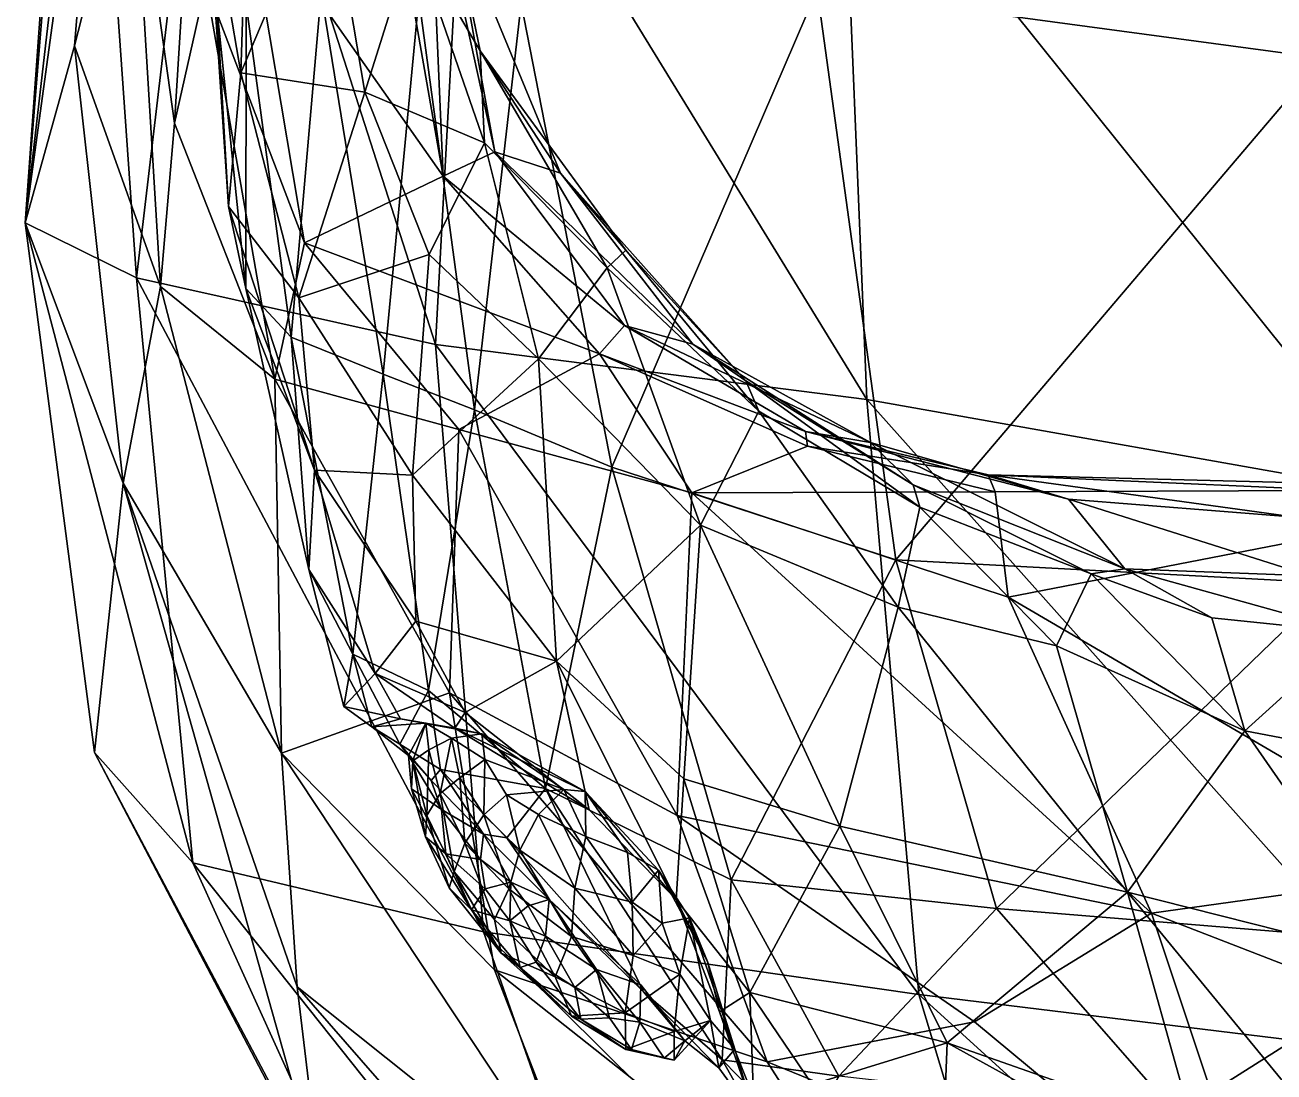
# Model space of a CAD drawing. Extents: x -1.07 to 1.07, y -3.15 to 5.89.
# Drawn here: x -0.8181 to -0.578, y -0.453 to -0.2516 of the extents above; entities that cross this region are included whole.
import ezdxf

# ---------------------------------------------------------------- set-up
doc = ezdxf.new("R2010")
doc.units = 0
doc.layers.add('TRICERTP$LWO', color=1, linetype='CONTINUOUS')

msp = doc.modelspace()

# ---------------------------------------------------------------- linework, layer by layer
at = {"layer": 'TRICERTP$LWO'}
for points in [[(-0.56867, -0.25799, 0.00356), (-0.66583, -0.24489, 0.00738), (-0.56908, -0.14655)], [(-0.80908, -0.17895, 1.81448), (-0.8087, -0.15951, 1.67276), (-0.81811, -0.28965, 1.77351)], [(-0.8087, -0.15951, 1.67276), (-0.80146, -0.16825, 1.32003), (-0.81811, -0.28965, 1.77351)], [(-0.80861, -0.25562, 1.27154), (-0.81811, -0.28965, 1.77351), (-0.80146, -0.16825, 1.32003)], [(-0.79753, -0.21225, 1.14444), (-0.80861, -0.25562, 1.27154), (-0.80146, -0.16825, 1.32003)], [(-0.81811, -0.28965, 1.77351), (-0.79669, -0.30023, 2.07267), (-0.80526, -0.178, 1.98204)], [(-0.80526, -0.178, 1.98204), (-0.80908, -0.17895, 1.81448), (-0.81811, -0.28965, 1.77351)], [(-0.78233, -0.17868, 2.10531), (-0.80526, -0.178, 1.98204), (-0.79669, -0.30023, 2.07267)], [(-0.79669, -0.30023, 2.07267), (-0.73917, -0.31306, 2.18946), (-0.78233, -0.17868, 2.10531)], [(-0.73298, -0.19849, 2.22672), (-0.78233, -0.17868, 2.10531), (-0.73917, -0.31306, 2.18946)], [(-0.78417, -0.18688, 1.04822), (-0.78939, -0.27049, 1.02906), (-0.79753, -0.21225, 1.14444)], [(-0.78335, -0.24368, 0.96015), (-0.78939, -0.27049, 1.02906), (-0.78417, -0.18688, 1.04822)], [(-0.73058, -0.25662, 0.41363), (-0.7434, -0.19432, 0.40476), (-0.7434, -0.23477, 0.30931)], [(-0.73058, -0.25662, 0.41363), (-0.73629, -0.22898, 0.57503), (-0.7434, -0.19432, 0.40476)], [(-0.73917, -0.31306, 2.18946), (-0.65631, -0.32363, 2.34307), (-0.73298, -0.19849, 2.22672)], [(-0.6611, -0.2078, 2.38549), (-0.73298, -0.19849, 2.22672), (-0.65631, -0.32363, 2.34307)], [(-0.77661, -0.26082, 0.15701), (-0.77475, -0.20355, 0.1502), (-0.78245, -0.22666, 0.1039)], [(-0.77661, -0.26082, 0.15701), (-0.76001, -0.22165, 0.21931), (-0.77475, -0.20355, 0.1502)], [(-0.56349, -0.23087, 2.55799), (-0.6611, -0.2078, 2.38549), (-0.55368, -0.34186, 2.50874)], [(-0.65631, -0.32363, 2.34307), (-0.55368, -0.34186, 2.50874), (-0.6611, -0.2078, 2.38549)], [(-0.79753, -0.21225, 1.14444), (-0.79208, -0.30188, 1.1172), (-0.80861, -0.25562, 1.27154)], [(-0.78939, -0.27049, 1.02906), (-0.79208, -0.30188, 1.1172), (-0.79753, -0.21225, 1.14444)], [(-0.7495, -0.21329, 0.8268), (-0.73771, -0.28068, 0.83221), (-0.7756, -0.22679, 0.90543)], [(-0.73771, -0.28068, 0.83221), (-0.7495, -0.21329, 0.8268), (-0.74044, -0.2185, 0.7273)], [(-0.72778, -0.27601, 0.70942), (-0.74044, -0.2185, 0.7273), (-0.73629, -0.22898, 0.57503)], [(-0.72778, -0.27601, 0.70942), (-0.73771, -0.28068, 0.83221), (-0.74044, -0.2185, 0.7273)], [(-0.75276, -0.26453, 0.23029), (-0.76001, -0.22165, 0.21931), (-0.77661, -0.26082, 0.15701)], [(-0.75276, -0.26453, 0.23029), (-0.7434, -0.23477, 0.30931), (-0.76001, -0.22165, 0.21931)], [(-0.7756, -0.22679, 0.90543), (-0.7644, -0.29352, 0.90126), (-0.78335, -0.24368, 0.96015)], [(-0.77899, -0.28654, 0.10647), (-0.78245, -0.22666, 0.1039), (-0.78211, -0.2395, 0.07196)], [(-0.77899, -0.28654, 0.10647), (-0.77661, -0.26082, 0.15701), (-0.78245, -0.22666, 0.1039)], [(-0.73771, -0.28068, 0.83221), (-0.7644, -0.29352, 0.90126), (-0.7756, -0.22679, 0.90543)], [(-0.71515, -0.28013, 0.55211), (-0.72778, -0.27601, 0.70942), (-0.73629, -0.22898, 0.57503)], [(-0.71515, -0.28013, 0.55211), (-0.73629, -0.22898, 0.57503), (-0.73058, -0.25662, 0.41363)], [(-0.72975, -0.27426, 0.29722), (-0.7434, -0.23477, 0.30931), (-0.75276, -0.26453, 0.23029)], [(-0.7434, -0.23477, 0.30931), (-0.72975, -0.27426, 0.29722), (-0.73058, -0.25662, 0.41363)], [(-0.77565, -0.3023, 0.07009), (-0.77899, -0.28654, 0.10647), (-0.78211, -0.2395, 0.07196)], [(-0.78211, -0.2395, 0.07196), (-0.77562, -0.24762, 0.05216), (-0.77565, -0.3023, 0.07009)], [(-0.78335, -0.24368, 0.96015), (-0.77008, -0.3197, 0.97096), (-0.78939, -0.27049, 1.02906)], [(-0.7644, -0.29352, 0.90126), (-0.77008, -0.3197, 0.97096), (-0.78335, -0.24368, 0.96015)], [(-0.72272, -0.24749, 0.01556), (-0.66583, -0.24489, 0.00738), (-0.70528, -0.33666, 0.01318)], [(-0.65072, -0.35446, 0.01023), (-0.70528, -0.33666, 0.01318), (-0.66583, -0.24489, 0.00738)], [(-0.66583, -0.24489, 0.00738), (-0.56867, -0.25799, 0.00356), (-0.65072, -0.35446, 0.01023)], [(-0.77562, -0.24762, 0.05216), (-0.76115, -0.2454, 0.03663), (-0.76695, -0.31168, 0.04413)], [(-0.74923, -0.31877, 0.02788), (-0.76695, -0.31168, 0.04413), (-0.76115, -0.2454, 0.03663)], [(-0.76115, -0.2454, 0.03663), (-0.7424, -0.24645, 0.02455), (-0.74923, -0.31877, 0.02788)], [(-0.7317, -0.32564, 0.01836), (-0.74923, -0.31877, 0.02788), (-0.7424, -0.24645, 0.02455)], [(-0.7424, -0.24645, 0.02455), (-0.72272, -0.24749, 0.01556), (-0.7317, -0.32564, 0.01836)], [(-0.76695, -0.31168, 0.04413), (-0.77565, -0.3023, 0.07009), (-0.77562, -0.24762, 0.05216)], [(-0.70528, -0.33666, 0.01318), (-0.7317, -0.32564, 0.01836), (-0.72272, -0.24749, 0.01556)], [(-0.81811, -0.28965, 1.77351), (-0.80861, -0.25562, 1.27154), (-0.79922, -0.33973, 1.28291)], [(-0.79208, -0.30188, 1.1172), (-0.79922, -0.33973, 1.28291), (-0.80861, -0.25562, 1.27154)], [(-0.72975, -0.27426, 0.29722), (-0.70617, -0.29835, 0.32194), (-0.73058, -0.25662, 0.41363)], [(-0.70261, -0.29495, 0.41037), (-0.73058, -0.25662, 0.41363), (-0.70617, -0.29835, 0.32194)], [(-0.70261, -0.29495, 0.41037), (-0.71515, -0.28013, 0.55211), (-0.73058, -0.25662, 0.41363)], [(-0.56671, -0.35893, 0.00587), (-0.65072, -0.35446, 0.01023), (-0.56867, -0.25799, 0.00356)], [(-0.76546, -0.30408, 0.15911), (-0.77661, -0.26082, 0.15701), (-0.77899, -0.28654, 0.10647)], [(-0.76546, -0.30408, 0.15911), (-0.75276, -0.26453, 0.23029), (-0.77661, -0.26082, 0.15701)], [(-0.74043, -0.29574, 0.22541), (-0.75276, -0.26453, 0.23029), (-0.76546, -0.30408, 0.15911)], [(-0.74043, -0.29574, 0.22541), (-0.72975, -0.27426, 0.29722), (-0.75276, -0.26453, 0.23029)], [(-0.78939, -0.27049, 1.02906), (-0.77008, -0.3197, 0.97096), (-0.79208, -0.30188, 1.1172)], [(-0.74043, -0.29574, 0.22541), (-0.71938, -0.31585, 0.24323), (-0.72975, -0.27426, 0.29722)], [(-0.72778, -0.27601, 0.70942), (-0.70286, -0.3094, 0.73642), (-0.73771, -0.28068, 0.83221)], [(-0.70617, -0.29835, 0.32194), (-0.72975, -0.27426, 0.29722), (-0.71938, -0.31585, 0.24323)], [(-0.71515, -0.28013, 0.55211), (-0.68975, -0.31302, 0.58388), (-0.72778, -0.27601, 0.70942)], [(-0.70286, -0.3094, 0.73642), (-0.72778, -0.27601, 0.70942), (-0.68975, -0.31302, 0.58388)], [(-0.73771, -0.28068, 0.83221), (-0.70769, -0.31488, 0.83871), (-0.7644, -0.29352, 0.90126)], [(-0.70769, -0.31488, 0.83871), (-0.73771, -0.28068, 0.83221), (-0.70286, -0.3094, 0.73642)], [(-0.70261, -0.29495, 0.41037), (-0.67952, -0.32005, 0.43008), (-0.71515, -0.28013, 0.55211)], [(-0.68975, -0.31302, 0.58388), (-0.71515, -0.28013, 0.55211), (-0.67952, -0.32005, 0.43008)], [(-0.76244, -0.33725, 0.1028), (-0.77899, -0.28654, 0.10647), (-0.77565, -0.3023, 0.07009)], [(-0.76244, -0.33725, 0.1028), (-0.76546, -0.30408, 0.15911), (-0.77899, -0.28654, 0.10647)], [(-0.79669, -0.30023, 2.07267), (-0.81811, -0.28965, 1.77351), (-0.78584, -0.41275, 2.00679)], [(-0.80473, -0.3915, 1.689), (-0.78584, -0.41275, 2.00679), (-0.81811, -0.28965, 1.77351)], [(-0.79922, -0.33973, 1.28291), (-0.80473, -0.3915, 1.689), (-0.81811, -0.28965, 1.77351)], [(-0.7644, -0.29352, 0.90126), (-0.73471, -0.32939, 0.91118), (-0.77008, -0.3197, 0.97096)], [(-0.73471, -0.32939, 0.91118), (-0.7644, -0.29352, 0.90126), (-0.70769, -0.31488, 0.83871)], [(-0.70617, -0.29835, 0.32194), (-0.67703, -0.32587, 0.32318), (-0.70261, -0.29495, 0.41037)], [(-0.67952, -0.32005, 0.43008), (-0.70261, -0.29495, 0.41037), (-0.67703, -0.32587, 0.32318)], [(-0.74362, -0.33822, 0.16293), (-0.74043, -0.29574, 0.22541), (-0.76546, -0.30408, 0.15911)], [(-0.71938, -0.31585, 0.24323), (-0.74043, -0.29574, 0.22541), (-0.74362, -0.33822, 0.16293)], [(-0.71938, -0.31585, 0.24323), (-0.68825, -0.34783, 0.2377), (-0.70617, -0.29835, 0.32194)], [(-0.67703, -0.32587, 0.32318), (-0.70617, -0.29835, 0.32194), (-0.68825, -0.34783, 0.2377)], [(-0.79922, -0.33973, 1.28291), (-0.79208, -0.30188, 1.1172), (-0.76877, -0.39168, 1.1775)], [(-0.73917, -0.31306, 2.18946), (-0.79669, -0.30023, 2.07267), (-0.72998, -0.42602, 2.12985)], [(-0.78584, -0.41275, 2.00679), (-0.72998, -0.42602, 2.12985), (-0.79669, -0.30023, 2.07267)], [(-0.77008, -0.3197, 0.97096), (-0.76877, -0.39168, 1.1775), (-0.79208, -0.30188, 1.1172)], [(-0.76356, -0.35635, 0.05758), (-0.76244, -0.33725, 0.1028), (-0.77565, -0.3023, 0.07009)], [(-0.77565, -0.3023, 0.07009), (-0.76695, -0.31168, 0.04413), (-0.76356, -0.35635, 0.05758)], [(-0.74362, -0.33822, 0.16293), (-0.76546, -0.30408, 0.15911), (-0.76244, -0.33725, 0.1028)], [(-0.70286, -0.3094, 0.73642), (-0.66806, -0.32982, 0.74062), (-0.70769, -0.31488, 0.83871)], [(-0.68975, -0.31302, 0.58388), (-0.65558, -0.33194, 0.58333), (-0.70286, -0.3094, 0.73642)], [(-0.66806, -0.32982, 0.74062), (-0.70286, -0.3094, 0.73642), (-0.65558, -0.33194, 0.58333)], [(-0.76695, -0.31168, 0.04413), (-0.74923, -0.31877, 0.02788), (-0.75511, -0.37263, 0.03101)], [(-0.75511, -0.37263, 0.03101), (-0.76356, -0.35635, 0.05758), (-0.76695, -0.31168, 0.04413)], [(-0.65631, -0.32363, 2.34307), (-0.73917, -0.31306, 2.18946), (-0.64631, -0.43805, 2.28687)], [(-0.72998, -0.42602, 2.12985), (-0.64631, -0.43805, 2.28687), (-0.73917, -0.31306, 2.18946)], [(-0.67952, -0.32005, 0.43008), (-0.64736, -0.34004, 0.43018), (-0.68975, -0.31302, 0.58388)], [(-0.65558, -0.33194, 0.58333), (-0.68975, -0.31302, 0.58388), (-0.64736, -0.34004, 0.43018)], [(-0.71596, -0.37396, 0.15368), (-0.71938, -0.31585, 0.24323), (-0.74362, -0.33822, 0.16293)], [(-0.68992, -0.34158, 0.9036), (-0.73471, -0.32939, 0.91118), (-0.70769, -0.31488, 0.83871)], [(-0.68825, -0.34783, 0.2377), (-0.71938, -0.31585, 0.24323), (-0.71596, -0.37396, 0.15368)], [(-0.66771, -0.33262, 0.84506), (-0.68992, -0.34158, 0.9036), (-0.70769, -0.31488, 0.83871)], [(-0.66771, -0.33262, 0.84506), (-0.70769, -0.31488, 0.83871), (-0.66806, -0.32982, 0.74062)], [(-0.74056, -0.37962, 0.01525), (-0.75511, -0.37263, 0.03101), (-0.74923, -0.31877, 0.02788)], [(-0.74923, -0.31877, 0.02788), (-0.7317, -0.32564, 0.01836), (-0.74056, -0.37962, 0.01525)], [(-0.76877, -0.39168, 1.1775), (-0.77008, -0.3197, 0.97096), (-0.73649, -0.38005, 1.0254)], [(-0.73471, -0.32939, 0.91118), (-0.73649, -0.38005, 1.0254), (-0.77008, -0.3197, 0.97096)], [(-0.67703, -0.32587, 0.32318), (-0.64608, -0.34437, 0.32691), (-0.67952, -0.32005, 0.43008)], [(-0.64736, -0.34004, 0.43018), (-0.67952, -0.32005, 0.43008), (-0.64608, -0.34437, 0.32691)], [(-0.55368, -0.34186, 2.50874), (-0.65631, -0.32363, 2.34307), (-0.54302, -0.45068, 2.44283)], [(-0.64631, -0.43805, 2.28687), (-0.54302, -0.45068, 2.44283), (-0.65631, -0.32363, 2.34307)], [(-0.71803, -0.39847, 0.00824), (-0.74056, -0.37962, 0.01525), (-0.7317, -0.32564, 0.01836)], [(-0.7317, -0.32564, 0.01836), (-0.70528, -0.33666, 0.01318), (-0.71803, -0.39847, 0.00824)], [(-0.68825, -0.34783, 0.2377), (-0.65024, -0.36359, 0.25058), (-0.67703, -0.32587, 0.32318)], [(-0.64608, -0.34437, 0.32691), (-0.67703, -0.32587, 0.32318), (-0.65024, -0.36359, 0.25058)], [(-0.73649, -0.38005, 1.0254), (-0.73471, -0.32939, 0.91118), (-0.69276, -0.40365, 1.02603)], [(-0.68992, -0.34158, 0.9036), (-0.69276, -0.40365, 1.02603), (-0.73471, -0.32939, 0.91118)], [(-0.65558, -0.33194, 0.58333), (-0.61753, -0.34282, 0.58349), (-0.66806, -0.32982, 0.74062)], [(-0.63295, -0.33812, 0.83923), (-0.66806, -0.32982, 0.74062), (-0.61753, -0.34282, 0.58349)], [(-0.66806, -0.32982, 0.74062), (-0.63295, -0.33812, 0.83923), (-0.66771, -0.33262, 0.84506)], [(-0.63164, -0.34142, 0.89073), (-0.68992, -0.34158, 0.9036), (-0.66771, -0.33262, 0.84506)], [(-0.63295, -0.33812, 0.83923), (-0.63164, -0.34142, 0.89073), (-0.66771, -0.33262, 0.84506)], [(-0.64736, -0.34004, 0.43018), (-0.60667, -0.35618, 0.41706), (-0.65558, -0.33194, 0.58333)], [(-0.61753, -0.34282, 0.58349), (-0.65558, -0.33194, 0.58333), (-0.60667, -0.35618, 0.41706)], [(-0.76356, -0.35635, 0.05758), (-0.75081, -0.37632, 0.0843), (-0.76244, -0.33725, 0.1028)], [(-0.76244, -0.33725, 0.1028), (-0.75081, -0.37632, 0.0843), (-0.74298, -0.36627, 0.1149)], [(-0.74298, -0.36627, 0.1149), (-0.74362, -0.33822, 0.16293), (-0.76244, -0.33725, 0.1028)], [(-0.74362, -0.33822, 0.16293), (-0.74298, -0.36627, 0.1149), (-0.71596, -0.37396, 0.15368)], [(-0.68238, -0.41599, 0.00918), (-0.71803, -0.39847, 0.00824), (-0.70528, -0.33666, 0.01318)], [(-0.70528, -0.33666, 0.01318), (-0.65072, -0.35446, 0.01023), (-0.68238, -0.41599, 0.00918)], [(-0.57513, -0.34069, 0.8033), (-0.52247, -0.34097, 0.89307), (-0.63295, -0.33812, 0.83923)], [(-0.52247, -0.34097, 0.89307), (-0.63164, -0.34142, 0.89073), (-0.63295, -0.33812, 0.83923)], [(-0.61753, -0.34282, 0.58349), (-0.57386, -0.34625, 0.61336), (-0.63295, -0.33812, 0.83923)], [(-0.57513, -0.34069, 0.8033), (-0.63295, -0.33812, 0.83923), (-0.57386, -0.34625, 0.61336)], [(-0.80473, -0.3915, 1.689), (-0.79922, -0.33973, 1.28291), (-0.76127, -0.47459, 1.57617)], [(-0.76579, -0.43659, 1.37961), (-0.76127, -0.47459, 1.57617), (-0.79922, -0.33973, 1.28291)], [(-0.76877, -0.39168, 1.1775), (-0.76579, -0.43659, 1.37961), (-0.79922, -0.33973, 1.28291)], [(-0.64608, -0.34437, 0.32691), (-0.61317, -0.35714, 0.32819), (-0.64736, -0.34004, 0.43018)], [(-0.60667, -0.35618, 0.41706), (-0.64736, -0.34004, 0.43018), (-0.61317, -0.35714, 0.32819)], [(-0.69276, -0.40365, 1.02603), (-0.68992, -0.34158, 0.9036), (-0.60158, -0.4224, 1.02549)], [(-0.63164, -0.34142, 0.89073), (-0.62908, -0.36163, 0.93295), (-0.68992, -0.34158, 0.9036)], [(-0.62908, -0.36163, 0.93295), (-0.60158, -0.4224, 1.02549), (-0.68992, -0.34158, 0.9036)], [(-0.52247, -0.34097, 0.89307), (-0.62908, -0.36163, 0.93295), (-0.63164, -0.34142, 0.89073)], [(-0.52247, -0.34097, 0.89307), (-0.5399, -0.4138, 1.00567), (-0.62908, -0.36163, 0.93295)], [(-0.60667, -0.35618, 0.41706), (-0.57108, -0.35757, 0.45465), (-0.61753, -0.34282, 0.58349)], [(-0.57386, -0.34625, 0.61336), (-0.61753, -0.34282, 0.58349), (-0.57108, -0.35757, 0.45465)], [(-0.65024, -0.36359, 0.25058), (-0.61979, -0.37101, 0.26364), (-0.64608, -0.34437, 0.32691)], [(-0.61317, -0.35714, 0.32819), (-0.64608, -0.34437, 0.32691), (-0.61979, -0.37101, 0.26364)], [(-0.69144, -0.39657, 0.14559), (-0.68825, -0.34783, 0.2377), (-0.71596, -0.37396, 0.15368)], [(-0.69144, -0.39657, 0.14559), (-0.66144, -0.40567, 0.1628), (-0.68825, -0.34783, 0.2377)], [(-0.65024, -0.36359, 0.25058), (-0.68825, -0.34783, 0.2377), (-0.66144, -0.40567, 0.1628)], [(-0.63135, -0.42149, 0.00828), (-0.68238, -0.41599, 0.00918), (-0.65072, -0.35446, 0.01023)], [(-0.65072, -0.35446, 0.01023), (-0.56671, -0.35893, 0.00587), (-0.63135, -0.42149, 0.00828)], [(-0.75511, -0.37263, 0.03101), (-0.75685, -0.3827, 0.04667), (-0.76356, -0.35635, 0.05758)], [(-0.75685, -0.3827, 0.04667), (-0.75081, -0.37632, 0.0843), (-0.76356, -0.35635, 0.05758)], [(-0.61979, -0.37101, 0.26364), (-0.58362, -0.38736, 0.26072), (-0.61317, -0.35714, 0.32819)], [(-0.61317, -0.35714, 0.32819), (-0.58995, -0.36564, 0.32791), (-0.60667, -0.35618, 0.41706)], [(-0.58995, -0.36564, 0.32791), (-0.61317, -0.35714, 0.32819), (-0.58362, -0.38736, 0.26072)], [(-0.58995, -0.36564, 0.32791), (-0.5627, -0.36847, 0.33835), (-0.60667, -0.35618, 0.41706)], [(-0.57108, -0.35757, 0.45465), (-0.60667, -0.35618, 0.41706), (-0.5627, -0.36847, 0.33835)], [(-0.5454, -0.4286, 0.00353), (-0.63135, -0.42149, 0.00828), (-0.56671, -0.35893, 0.00587)], [(-0.5399, -0.4138, 1.00567), (-0.60158, -0.4224, 1.02549), (-0.62908, -0.36163, 0.93295)], [(-0.66144, -0.40567, 0.1628), (-0.60615, -0.41839, 0.17177), (-0.65024, -0.36359, 0.25058)], [(-0.61979, -0.37101, 0.26364), (-0.65024, -0.36359, 0.25058), (-0.60615, -0.41839, 0.17177)], [(-0.75081, -0.37632, 0.0843), (-0.7335, -0.3838, 0.1116), (-0.74298, -0.36627, 0.1149)], [(-0.74298, -0.36627, 0.1149), (-0.7335, -0.3838, 0.1116), (-0.71596, -0.37396, 0.15368)], [(-0.5627, -0.36847, 0.33835), (-0.58995, -0.36564, 0.32791), (-0.58362, -0.38736, 0.26072)], [(-0.54096, -0.39548, 0.25393), (-0.5627, -0.36847, 0.33835), (-0.58362, -0.38736, 0.26072)], [(-0.58362, -0.38736, 0.26072), (-0.61979, -0.37101, 0.26364), (-0.60615, -0.41839, 0.17177)], [(-0.75685, -0.3827, 0.04667), (-0.75511, -0.37263, 0.03101), (-0.75141, -0.38661, 0.03832)], [(-0.75511, -0.37263, 0.03101), (-0.74608, -0.38995, 0.01879), (-0.75141, -0.38661, 0.03832)], [(-0.75511, -0.37263, 0.03101), (-0.74056, -0.37962, 0.01525), (-0.74608, -0.38995, 0.01879)], [(-0.70968, -0.40254, 0.12089), (-0.71596, -0.37396, 0.15368), (-0.7335, -0.3838, 0.1116)], [(-0.69293, -0.41979, 0.11196), (-0.71596, -0.37396, 0.15368), (-0.70968, -0.40254, 0.12089)], [(-0.69144, -0.39657, 0.14559), (-0.71596, -0.37396, 0.15368), (-0.69293, -0.41979, 0.11196)], [(-0.75081, -0.37632, 0.0843), (-0.75685, -0.3827, 0.04667), (-0.7459, -0.38508, 0.07701)], [(-0.7335, -0.3838, 0.1116), (-0.75081, -0.37632, 0.0843), (-0.73546, -0.38682, 0.10112)], [(-0.75081, -0.37632, 0.0843), (-0.7459, -0.38508, 0.07701), (-0.73546, -0.38682, 0.10112)], [(-0.73649, -0.38005, 1.0254), (-0.72788, -0.43334, 1.1638), (-0.76877, -0.39168, 1.1775)], [(-0.74056, -0.37962, 0.01525), (-0.73821, -0.39477, 0.01062), (-0.74608, -0.38995, 0.01879)], [(-0.74056, -0.37962, 0.01525), (-0.71803, -0.39847, 0.00824), (-0.73821, -0.39477, 0.01062)], [(-0.72788, -0.43334, 1.1638), (-0.73649, -0.38005, 1.0254), (-0.67543, -0.45103, 1.13173)], [(-0.69276, -0.40365, 1.02603), (-0.67543, -0.45103, 1.13173), (-0.73649, -0.38005, 1.0254)], [(-0.75685, -0.3827, 0.04667), (-0.75141, -0.38661, 0.03832), (-0.7459, -0.38508, 0.07701)], [(-0.7335, -0.3838, 0.1116), (-0.73546, -0.38682, 0.10112), (-0.70968, -0.40254, 0.12089)], [(-0.7459, -0.38508, 0.07701), (-0.75141, -0.38661, 0.03832), (-0.74104, -0.38586, 0.07262)], [(-0.75141, -0.38661, 0.03832), (-0.74436, -0.39207, 0.03431), (-0.74104, -0.38586, 0.07262)], [(-0.73546, -0.38682, 0.10112), (-0.7459, -0.38508, 0.07701), (-0.73027, -0.38796, 0.09972)], [(-0.7459, -0.38508, 0.07701), (-0.74104, -0.38586, 0.07262), (-0.73027, -0.38796, 0.09972)], [(-0.74436, -0.39207, 0.03431), (-0.74355, -0.3931, 0.05402), (-0.74104, -0.38586, 0.07262)], [(-0.74051, -0.39101, 0.07064), (-0.74104, -0.38586, 0.07262), (-0.74355, -0.3931, 0.05402)], [(-0.73611, -0.38876, 0.08637), (-0.73027, -0.38796, 0.09972), (-0.74104, -0.38586, 0.07262)], [(-0.73611, -0.38876, 0.08637), (-0.74104, -0.38586, 0.07262), (-0.74051, -0.39101, 0.07064)], [(-0.75141, -0.38661, 0.03832), (-0.74608, -0.38995, 0.01879), (-0.74436, -0.39207, 0.03431)], [(-0.74051, -0.39101, 0.07064), (-0.73829, -0.39941, 0.07218), (-0.73611, -0.38876, 0.08637)], [(-0.73453, -0.39641, 0.08664), (-0.73611, -0.38876, 0.08637), (-0.73829, -0.39941, 0.07218)], [(-0.72974, -0.3929, 0.09759), (-0.73027, -0.38796, 0.09972), (-0.73611, -0.38876, 0.08637)], [(-0.73453, -0.39641, 0.08664), (-0.72974, -0.3929, 0.09759), (-0.73611, -0.38876, 0.08637)], [(-0.70968, -0.40254, 0.12089), (-0.73546, -0.38682, 0.10112), (-0.71044, -0.39905, 0.1143)], [(-0.73546, -0.38682, 0.10112), (-0.73027, -0.38796, 0.09972), (-0.71044, -0.39905, 0.1143)], [(-0.73027, -0.38796, 0.09972), (-0.71453, -0.39865, 0.11003), (-0.71044, -0.39905, 0.1143)], [(-0.71453, -0.39865, 0.11003), (-0.73027, -0.38796, 0.09972), (-0.72974, -0.3929, 0.09759)], [(-0.55268, -0.43192, 0.16692), (-0.58362, -0.38736, 0.26072), (-0.60615, -0.41839, 0.17177)], [(-0.54096, -0.39548, 0.25393), (-0.58362, -0.38736, 0.26072), (-0.55268, -0.43192, 0.16692)], [(-0.74608, -0.38995, 0.01879), (-0.74003, -0.39692, 0.01585), (-0.74436, -0.39207, 0.03431)], [(-0.74608, -0.38995, 0.01879), (-0.73821, -0.39477, 0.01062), (-0.74003, -0.39692, 0.01585)], [(-0.74355, -0.3931, 0.05402), (-0.74086, -0.40365, 0.05536), (-0.74051, -0.39101, 0.07064)], [(-0.73829, -0.39941, 0.07218), (-0.74051, -0.39101, 0.07064), (-0.74086, -0.40365, 0.05536)], [(-0.78584, -0.41275, 2.00679), (-0.80473, -0.3915, 1.689), (-0.74025, -0.51323, 1.89386)], [(-0.76127, -0.47459, 1.57617), (-0.74025, -0.51323, 1.89386), (-0.80473, -0.3915, 1.689)], [(-0.76579, -0.43659, 1.37961), (-0.76877, -0.39168, 1.1775), (-0.70911, -0.48181, 1.31336)], [(-0.72788, -0.43334, 1.1638), (-0.70911, -0.48181, 1.31336), (-0.76877, -0.39168, 1.1775)], [(-0.74355, -0.3931, 0.05402), (-0.74436, -0.39207, 0.03431), (-0.74379, -0.39854, 0.0362)], [(-0.74003, -0.39692, 0.01585), (-0.73804, -0.40248, 0.01888), (-0.74436, -0.39207, 0.03431)], [(-0.74379, -0.39854, 0.0362), (-0.74436, -0.39207, 0.03431), (-0.73804, -0.40248, 0.01888)], [(-0.74379, -0.39854, 0.0362), (-0.74115, -0.40775, 0.03813), (-0.74355, -0.3931, 0.05402)], [(-0.74086, -0.40365, 0.05536), (-0.74355, -0.3931, 0.05402), (-0.74115, -0.40775, 0.03813)], [(-0.73453, -0.39641, 0.08664), (-0.72991, -0.40354, 0.08884), (-0.72974, -0.3929, 0.09759)], [(-0.72554, -0.39968, 0.09853), (-0.72974, -0.3929, 0.09759), (-0.72991, -0.40354, 0.08884)], [(-0.72554, -0.39968, 0.09853), (-0.71453, -0.39865, 0.11003), (-0.72974, -0.3929, 0.09759)], [(-0.73821, -0.39477, 0.01062), (-0.73, -0.4072, 0.00908), (-0.74003, -0.39692, 0.01585)], [(-0.73821, -0.39477, 0.01062), (-0.7255, -0.40793, 0.00634), (-0.73, -0.4072, 0.00908)], [(-0.71803, -0.39847, 0.00824), (-0.7255, -0.40793, 0.00634), (-0.73821, -0.39477, 0.01062)], [(-0.73804, -0.40248, 0.01888), (-0.7372, -0.41098, 0.02166), (-0.74379, -0.39854, 0.0362)], [(-0.74115, -0.40775, 0.03813), (-0.74379, -0.39854, 0.0362), (-0.7372, -0.41098, 0.02166)], [(-0.73804, -0.40248, 0.01888), (-0.74003, -0.39692, 0.01585), (-0.73, -0.4072, 0.00908)], [(-0.73829, -0.39941, 0.07218), (-0.73353, -0.40895, 0.07462), (-0.73453, -0.39641, 0.08664)], [(-0.72991, -0.40354, 0.08884), (-0.73453, -0.39641, 0.08664), (-0.73353, -0.40895, 0.07462)], [(-0.7255, -0.40793, 0.00634), (-0.71803, -0.39847, 0.00824), (-0.69922, -0.43754, 0.00876)], [(-0.68412, -0.4506, 0.01038), (-0.69922, -0.43754, 0.00876), (-0.71803, -0.39847, 0.00824)], [(-0.68412, -0.4506, 0.01038), (-0.71803, -0.39847, 0.00824), (-0.68238, -0.41599, 0.00918)], [(-0.67875, -0.4377, 0.10367), (-0.69144, -0.39657, 0.14559), (-0.69293, -0.41979, 0.11196)], [(-0.66144, -0.40567, 0.1628), (-0.69144, -0.39657, 0.14559), (-0.67875, -0.4377, 0.10367)], [(-0.74086, -0.40365, 0.05536), (-0.73559, -0.41448, 0.05721), (-0.73829, -0.39941, 0.07218)], [(-0.73353, -0.40895, 0.07462), (-0.73829, -0.39941, 0.07218), (-0.73559, -0.41448, 0.05721)], [(-0.72991, -0.40354, 0.08884), (-0.72301, -0.41031, 0.09134), (-0.72554, -0.39968, 0.09853)], [(-0.72554, -0.39968, 0.09853), (-0.71937, -0.40343, 0.10213), (-0.71453, -0.39865, 0.11003)], [(-0.71937, -0.40343, 0.10213), (-0.72554, -0.39968, 0.09853), (-0.72301, -0.41031, 0.09134)], [(-0.71937, -0.40343, 0.10213), (-0.71033, -0.40766, 0.10715), (-0.71453, -0.39865, 0.11003)], [(-0.71044, -0.39905, 0.1143), (-0.71453, -0.39865, 0.11003), (-0.71033, -0.40766, 0.10715)], [(-0.70229, -0.41075, 0.10903), (-0.71044, -0.39905, 0.1143), (-0.71033, -0.40766, 0.10715)], [(-0.69634, -0.41417, 0.10957), (-0.71044, -0.39905, 0.1143), (-0.70229, -0.41075, 0.10903)], [(-0.69634, -0.41417, 0.10957), (-0.69293, -0.41979, 0.11196), (-0.71044, -0.39905, 0.1143)], [(-0.70968, -0.40254, 0.12089), (-0.71044, -0.39905, 0.1143), (-0.69293, -0.41979, 0.11196)], [(-0.73057, -0.41208, 0.01109), (-0.73804, -0.40248, 0.01888), (-0.73, -0.4072, 0.00908)], [(-0.7372, -0.41098, 0.02166), (-0.73804, -0.40248, 0.01888), (-0.73057, -0.41208, 0.01109)], [(-0.74115, -0.40775, 0.03813), (-0.73658, -0.41757, 0.04036), (-0.74086, -0.40365, 0.05536)], [(-0.73559, -0.41448, 0.05721), (-0.74086, -0.40365, 0.05536), (-0.73658, -0.41757, 0.04036)], [(-0.73353, -0.40895, 0.07462), (-0.72508, -0.41777, 0.07831), (-0.72991, -0.40354, 0.08884)], [(-0.72301, -0.41031, 0.09134), (-0.72991, -0.40354, 0.08884), (-0.72508, -0.41777, 0.07831)], [(-0.72301, -0.41031, 0.09134), (-0.7124, -0.41763, 0.09445), (-0.71937, -0.40343, 0.10213)], [(-0.71033, -0.40766, 0.10715), (-0.71937, -0.40343, 0.10213), (-0.7124, -0.41763, 0.09445)], [(-0.67543, -0.45103, 1.13173), (-0.69276, -0.40365, 1.02603), (-0.63557, -0.44334, 1.0778)], [(-0.60158, -0.4224, 1.02549), (-0.63557, -0.44334, 1.0778), (-0.69276, -0.40365, 1.02603)], [(-0.64081, -0.44734, 0.1406), (-0.66144, -0.40567, 0.1628), (-0.67875, -0.4377, 0.10367)], [(-0.60615, -0.41839, 0.17177), (-0.66144, -0.40567, 0.1628), (-0.64081, -0.44734, 0.1406)], [(-0.7372, -0.41098, 0.02166), (-0.73226, -0.42179, 0.02476), (-0.74115, -0.40775, 0.03813)], [(-0.73658, -0.41757, 0.04036), (-0.74115, -0.40775, 0.03813), (-0.73226, -0.42179, 0.02476)], [(-0.73057, -0.41208, 0.01109), (-0.73, -0.4072, 0.00908), (-0.72469, -0.41648, 0.00906)], [(-0.71732, -0.41981, 0.00815), (-0.72469, -0.41648, 0.00906), (-0.73, -0.4072, 0.00908)], [(-0.7255, -0.40793, 0.00634), (-0.71732, -0.41981, 0.00815), (-0.73, -0.4072, 0.00908)], [(-0.7255, -0.40793, 0.00634), (-0.69922, -0.43754, 0.00876), (-0.71732, -0.41981, 0.00815)], [(-0.7124, -0.41763, 0.09445), (-0.70137, -0.42031, 0.101), (-0.71033, -0.40766, 0.10715)], [(-0.70229, -0.41075, 0.10903), (-0.71033, -0.40766, 0.10715), (-0.70137, -0.42031, 0.101)], [(-0.73559, -0.41448, 0.05721), (-0.72788, -0.42363, 0.06145), (-0.73353, -0.40895, 0.07462)], [(-0.72508, -0.41777, 0.07831), (-0.73353, -0.40895, 0.07462), (-0.72788, -0.42363, 0.06145)], [(-0.72508, -0.41777, 0.07831), (-0.71307, -0.42692, 0.08091), (-0.72301, -0.41031, 0.09134)], [(-0.7124, -0.41763, 0.09445), (-0.72301, -0.41031, 0.09134), (-0.71307, -0.42692, 0.08091)], [(-0.72998, -0.42602, 2.12985), (-0.78584, -0.41275, 2.00679), (-0.69412, -0.52811, 2.03081)], [(-0.74025, -0.51323, 1.89386), (-0.69412, -0.52811, 2.03081), (-0.78584, -0.41275, 2.00679)], [(-0.72964, -0.41777, 0.01314), (-0.7372, -0.41098, 0.02166), (-0.73057, -0.41208, 0.01109)], [(-0.73226, -0.42179, 0.02476), (-0.7372, -0.41098, 0.02166), (-0.72964, -0.41777, 0.01314)], [(-0.72964, -0.41777, 0.01314), (-0.73057, -0.41208, 0.01109), (-0.72469, -0.41648, 0.00906)], [(-0.69634, -0.41417, 0.10957), (-0.70229, -0.41075, 0.10903), (-0.70137, -0.42031, 0.101)], [(-0.73658, -0.41757, 0.04036), (-0.72657, -0.43013, 0.04102), (-0.73559, -0.41448, 0.05721)], [(-0.72788, -0.42363, 0.06145), (-0.73559, -0.41448, 0.05721), (-0.72657, -0.43013, 0.04102)], [(-0.69564, -0.42433, 0.0989), (-0.69634, -0.41417, 0.10957), (-0.70137, -0.42031, 0.101)], [(-0.69564, -0.42433, 0.0989), (-0.6904, -0.42334, 0.09764), (-0.69634, -0.41417, 0.10957)], [(-0.6904, -0.42334, 0.09764), (-0.68692, -0.4317, 0.09526), (-0.69634, -0.41417, 0.10957)], [(-0.69293, -0.41979, 0.11196), (-0.69634, -0.41417, 0.10957), (-0.68692, -0.4317, 0.09526)], [(-0.5399, -0.4138, 1.00567), (-0.527, -0.45133, 1.07168), (-0.60158, -0.4224, 1.02549)], [(-0.72657, -0.43013, 0.04102), (-0.73658, -0.41757, 0.04036), (-0.73226, -0.42179, 0.02476)], [(-0.7249, -0.42392, 0.01406), (-0.73226, -0.42179, 0.02476), (-0.72964, -0.41777, 0.01314)], [(-0.7249, -0.42392, 0.01406), (-0.72964, -0.41777, 0.01314), (-0.72469, -0.41648, 0.00906)], [(-0.72788, -0.42363, 0.06145), (-0.71619, -0.43465, 0.06094), (-0.72508, -0.41777, 0.07831)], [(-0.71307, -0.42692, 0.08091), (-0.72508, -0.41777, 0.07831), (-0.71619, -0.43465, 0.06094)], [(-0.72136, -0.421, 0.00985), (-0.7249, -0.42392, 0.01406), (-0.72469, -0.41648, 0.00906)], [(-0.72136, -0.421, 0.00985), (-0.72469, -0.41648, 0.00906), (-0.71732, -0.41981, 0.00815)], [(-0.71307, -0.42692, 0.08091), (-0.70119, -0.43056, 0.08667), (-0.7124, -0.41763, 0.09445)], [(-0.70137, -0.42031, 0.101), (-0.7124, -0.41763, 0.09445), (-0.70119, -0.43056, 0.08667)], [(-0.66164, -0.45377, 0.00649), (-0.68412, -0.4506, 0.01038), (-0.68238, -0.41599, 0.00918)], [(-0.66164, -0.45377, 0.00649), (-0.68238, -0.41599, 0.00918), (-0.63135, -0.42149, 0.00828)], [(-0.71803, -0.42686, 0.01162), (-0.72136, -0.421, 0.00985), (-0.71732, -0.41981, 0.00815)], [(-0.70827, -0.43328, 0.01248), (-0.71803, -0.42686, 0.01162), (-0.71732, -0.41981, 0.00815)], [(-0.6997, -0.43617, 0.01385), (-0.70827, -0.43328, 0.01248), (-0.71732, -0.41981, 0.00815)], [(-0.69922, -0.43754, 0.00876), (-0.6997, -0.43617, 0.01385), (-0.71732, -0.41981, 0.00815)], [(-0.68461, -0.44141, 0.08916), (-0.69293, -0.41979, 0.11196), (-0.68692, -0.4317, 0.09526)], [(-0.69293, -0.41979, 0.11196), (-0.68461, -0.44141, 0.08916), (-0.67875, -0.4377, 0.10367)], [(-0.59344, -0.46401, 0.12862), (-0.60615, -0.41839, 0.17177), (-0.64081, -0.44734, 0.1406)], [(-0.59344, -0.46401, 0.12862), (-0.5714, -0.46078, 0.12442), (-0.60615, -0.41839, 0.17177)], [(-0.60615, -0.41839, 0.17177), (-0.5714, -0.46078, 0.12442), (-0.55268, -0.43192, 0.16692)], [(-0.7229, -0.43287, 0.02526), (-0.72657, -0.43013, 0.04102), (-0.73226, -0.42179, 0.02476)], [(-0.7229, -0.43287, 0.02526), (-0.73226, -0.42179, 0.02476), (-0.7249, -0.42392, 0.01406)], [(-0.72136, -0.421, 0.00985), (-0.71803, -0.42686, 0.01162), (-0.7249, -0.42392, 0.01406)], [(-0.69564, -0.42433, 0.0989), (-0.70137, -0.42031, 0.101), (-0.70119, -0.43056, 0.08667)], [(-0.59676, -0.4611, 0.00479), (-0.66164, -0.45377, 0.00649), (-0.63135, -0.42149, 0.00828)], [(-0.60158, -0.4224, 1.02549), (-0.57891, -0.49034, 1.17612), (-0.63557, -0.44334, 1.0778)], [(-0.63135, -0.42149, 0.00828), (-0.5454, -0.4286, 0.00353), (-0.59676, -0.4611, 0.00479)], [(-0.527, -0.45133, 1.07168), (-0.57891, -0.49034, 1.17612), (-0.60158, -0.4224, 1.02549)], [(-0.71619, -0.43465, 0.06094), (-0.72788, -0.42363, 0.06145), (-0.72657, -0.43013, 0.04102)], [(-0.71983, -0.43186, 0.01669), (-0.7229, -0.43287, 0.02526), (-0.7249, -0.42392, 0.01406)], [(-0.71983, -0.43186, 0.01669), (-0.7249, -0.42392, 0.01406), (-0.71803, -0.42686, 0.01162)], [(-0.6922, -0.43412, 0.08346), (-0.69564, -0.42433, 0.0989), (-0.70119, -0.43056, 0.08667)], [(-0.6904, -0.42334, 0.09764), (-0.69564, -0.42433, 0.0989), (-0.6922, -0.43412, 0.08346)], [(-0.68632, -0.44307, 0.05999), (-0.6904, -0.42334, 0.09764), (-0.6922, -0.43412, 0.08346)], [(-0.68632, -0.44307, 0.05999), (-0.68168, -0.4486, 0.06064), (-0.6904, -0.42334, 0.09764)], [(-0.68692, -0.4317, 0.09526), (-0.6904, -0.42334, 0.09764), (-0.68168, -0.4486, 0.06064)], [(-0.64631, -0.43805, 2.28687), (-0.72998, -0.42602, 2.12985), (-0.61577, -0.53929, 2.2082)], [(-0.69412, -0.52811, 2.03081), (-0.61577, -0.53929, 2.2082), (-0.72998, -0.42602, 2.12985)], [(-0.71241, -0.43669, 0.01578), (-0.71983, -0.43186, 0.01669), (-0.71803, -0.42686, 0.01162)], [(-0.71803, -0.42686, 0.01162), (-0.70827, -0.43328, 0.01248), (-0.71241, -0.43669, 0.01578)], [(-0.71619, -0.43465, 0.06094), (-0.70275, -0.44161, 0.0641), (-0.71307, -0.42692, 0.08091)], [(-0.70119, -0.43056, 0.08667), (-0.71307, -0.42692, 0.08091), (-0.70275, -0.44161, 0.0641)], [(-0.59676, -0.4611, 0.00479), (-0.5454, -0.4286, 0.00353), (-0.54737, -0.46358, 0.00293)], [(-0.71305, -0.44225, 0.04035), (-0.71619, -0.43465, 0.06094), (-0.72657, -0.43013, 0.04102)], [(-0.71305, -0.44225, 0.04035), (-0.72657, -0.43013, 0.04102), (-0.7229, -0.43287, 0.02526)], [(-0.71127, -0.44278, 0.02466), (-0.7229, -0.43287, 0.02526), (-0.71983, -0.43186, 0.01669)], [(-0.71241, -0.43669, 0.01578), (-0.71127, -0.44278, 0.02466), (-0.71983, -0.43186, 0.01669)], [(-0.6922, -0.43412, 0.08346), (-0.70119, -0.43056, 0.08667), (-0.70275, -0.44161, 0.0641)], [(-0.68461, -0.44141, 0.08916), (-0.68692, -0.4317, 0.09526), (-0.68168, -0.4486, 0.06064)], [(-0.70911, -0.48181, 1.31336), (-0.72788, -0.43334, 1.1638), (-0.64462, -0.4992, 1.25331)], [(-0.67543, -0.45103, 1.13173), (-0.64462, -0.4992, 1.25331), (-0.72788, -0.43334, 1.1638)], [(-0.71127, -0.44278, 0.02466), (-0.71305, -0.44225, 0.04035), (-0.7229, -0.43287, 0.02526)], [(-0.70574, -0.44256, 0.01738), (-0.71241, -0.43669, 0.01578), (-0.70827, -0.43328, 0.01248)], [(-0.69993, -0.44335, 0.01678), (-0.70574, -0.44256, 0.01738), (-0.70827, -0.43328, 0.01248)], [(-0.6997, -0.43617, 0.01385), (-0.69993, -0.44335, 0.01678), (-0.70827, -0.43328, 0.01248)], [(-0.69331, -0.44519, 0.06074), (-0.6922, -0.43412, 0.08346), (-0.70275, -0.44161, 0.0641)], [(-0.68632, -0.44307, 0.05999), (-0.6922, -0.43412, 0.08346), (-0.69331, -0.44519, 0.06074)], [(-0.76127, -0.47459, 1.57617), (-0.76579, -0.43659, 1.37961), (-0.68138, -0.53328, 1.45915)], [(-0.70911, -0.48181, 1.31336), (-0.68138, -0.53328, 1.45915), (-0.76579, -0.43659, 1.37961)], [(-0.70275, -0.44161, 0.0641), (-0.71619, -0.43465, 0.06094), (-0.71305, -0.44225, 0.04035)], [(-0.71241, -0.43669, 0.01578), (-0.70574, -0.44256, 0.01738), (-0.71127, -0.44278, 0.02466)], [(-0.6997, -0.43617, 0.01385), (-0.69125, -0.44699, 0.02405), (-0.69993, -0.44335, 0.01678)], [(-0.6997, -0.43617, 0.01385), (-0.69922, -0.43754, 0.00876), (-0.69125, -0.44699, 0.02405)], [(-0.68472, -0.45216, 0.02169), (-0.69125, -0.44699, 0.02405), (-0.69922, -0.43754, 0.00876)], [(-0.69922, -0.43754, 0.00876), (-0.68412, -0.4506, 0.01038), (-0.68472, -0.45216, 0.02169)], [(-0.67807, -0.45777, 0.07108), (-0.67875, -0.4377, 0.10367), (-0.68461, -0.44141, 0.08916)], [(-0.67807, -0.45777, 0.07108), (-0.6668, -0.45537, 0.09825), (-0.67875, -0.4377, 0.10367)], [(-0.6668, -0.45537, 0.09825), (-0.64081, -0.44734, 0.1406), (-0.67875, -0.4377, 0.10367)], [(-0.54302, -0.45068, 2.44283), (-0.64631, -0.43805, 2.28687), (-0.52158, -0.55145, 2.37869)], [(-0.61577, -0.53929, 2.2082), (-0.52158, -0.55145, 2.37869), (-0.64631, -0.43805, 2.28687)], [(-0.70261, -0.44861, 0.0396), (-0.70275, -0.44161, 0.0641), (-0.71305, -0.44225, 0.04035)], [(-0.69331, -0.44519, 0.06074), (-0.70275, -0.44161, 0.0641), (-0.70261, -0.44861, 0.0396)], [(-0.67879, -0.45821, 0.05789), (-0.68461, -0.44141, 0.08916), (-0.68168, -0.4486, 0.06064)], [(-0.67879, -0.45821, 0.05789), (-0.67807, -0.45777, 0.07108), (-0.68461, -0.44141, 0.08916)], [(-0.70261, -0.44861, 0.0396), (-0.71305, -0.44225, 0.04035), (-0.71127, -0.44278, 0.02466)], [(-0.70154, -0.44861, 0.0242), (-0.71127, -0.44278, 0.02466), (-0.70574, -0.44256, 0.01738)], [(-0.70154, -0.44861, 0.0242), (-0.70261, -0.44861, 0.0396), (-0.71127, -0.44278, 0.02466)], [(-0.70574, -0.44256, 0.01738), (-0.69993, -0.44335, 0.01678), (-0.70154, -0.44861, 0.0242)], [(-0.69527, -0.45033, 0.02346), (-0.70154, -0.44861, 0.0242), (-0.69993, -0.44335, 0.01678)], [(-0.69125, -0.44699, 0.02405), (-0.69527, -0.45033, 0.02346), (-0.69993, -0.44335, 0.01678)], [(-0.68632, -0.44307, 0.05999), (-0.69331, -0.44519, 0.06074), (-0.69333, -0.45071, 0.03778)], [(-0.68632, -0.44307, 0.05999), (-0.69333, -0.45071, 0.03778), (-0.69125, -0.44699, 0.02405)], [(-0.69125, -0.44699, 0.02405), (-0.68472, -0.45216, 0.02169), (-0.68632, -0.44307, 0.05999)], [(-0.68168, -0.4486, 0.06064), (-0.68632, -0.44307, 0.05999), (-0.68472, -0.45216, 0.02169)], [(-0.63557, -0.44334, 1.0778), (-0.57891, -0.49034, 1.17612), (-0.67543, -0.45103, 1.13173)], [(-0.69333, -0.45071, 0.03778), (-0.69331, -0.44519, 0.06074), (-0.70261, -0.44861, 0.0396)], [(-0.69333, -0.45071, 0.03778), (-0.70261, -0.44861, 0.0396), (-0.70154, -0.44861, 0.0242)], [(-0.69527, -0.45033, 0.02346), (-0.69333, -0.45071, 0.03778), (-0.70154, -0.44861, 0.0242)], [(-0.69527, -0.45033, 0.02346), (-0.69125, -0.44699, 0.02405), (-0.69333, -0.45071, 0.03778)], [(-0.68472, -0.45216, 0.02169), (-0.67797, -0.46154, 0.02855), (-0.68168, -0.4486, 0.06064)], [(-0.67879, -0.45821, 0.05789), (-0.68168, -0.4486, 0.06064), (-0.67797, -0.46154, 0.02855)], [(-0.64081, -0.44734, 0.1406), (-0.6668, -0.45537, 0.09825), (-0.64123, -0.45717, 0.12676)], [(-0.64081, -0.44734, 0.1406), (-0.64123, -0.45717, 0.12676), (-0.59967, -0.47006, 0.12351)], [(-0.59967, -0.47006, 0.12351), (-0.59344, -0.46401, 0.12862), (-0.64081, -0.44734, 0.1406)], [(-0.67797, -0.46154, 0.02855), (-0.68472, -0.45216, 0.02169), (-0.68412, -0.4506, 0.01038)], [(-0.66164, -0.45377, 0.00649), (-0.66902, -0.46599, 0.01528), (-0.68412, -0.4506, 0.01038)], [(-0.67797, -0.46154, 0.02855), (-0.68412, -0.4506, 0.01038), (-0.66902, -0.46599, 0.01528)], [(-0.64462, -0.4992, 1.25331), (-0.67543, -0.45103, 1.13173), (-0.57891, -0.49034, 1.17612)], [(-0.57891, -0.49034, 1.17612), (-0.527, -0.45133, 1.07168), (-0.49421, -0.48848, 1.16196)]]:
    msp.add_3dface(points, dxfattribs=at)

doc.saveas('drawing.dxf')
